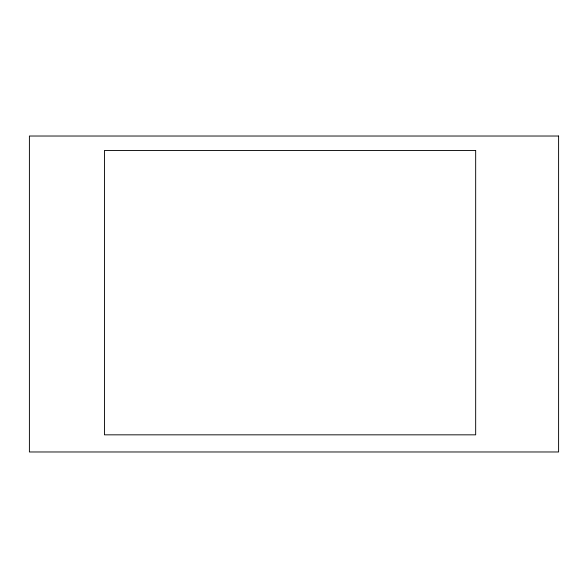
<?xml version="1.0" encoding="UTF-8"?>
<svg xmlns="http://www.w3.org/2000/svg" width="588" height="588" viewBox="0 0 588 588"><rect width="100%" height="100%" fill="white"/><g stroke="black" fill="none" stroke-linecap="round" stroke-linejoin="round"><path stroke-width="0.88" d="M558.6 136.026L29.4 136.026L29.4 451.974L558.6 451.974L558.6 136.026M475.67 150.484L104.444 150.484L104.444 434.833L475.67 434.833L475.67 150.484"/></g></svg>
